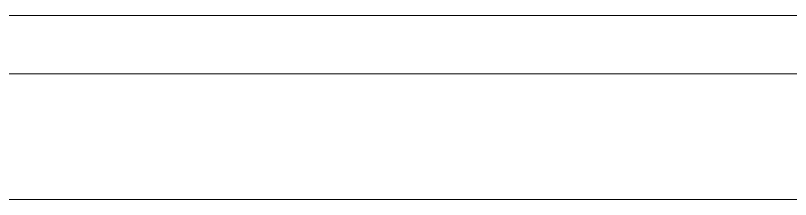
# Model space of a CAD drawing. Header units: inches. Extents: x -4450 to -273, y 9564 to 12971.
# Drawn here: x -3762.51 to -3722.7, y 12377.07 to 12386.54 of the extents above; entities that cross this region are included whole.
import ezdxf

# ---------------------------------------------------------------- set-up
doc = ezdxf.new("R2010")
doc.units = ezdxf.units.IN
doc.header["$MEASUREMENT"] = 0
for name, color, linetype, lineweight in [('0-1', 7, 'Continuous', 5), ('0-3', 7, 'Continuous', 9), ('C-PRKG-1', 7, 'Continuous', 9), ('C-TOPO', 7, 'Continuous', 9)]:
    doc.layers.add(name, color=color, linetype=linetype, lineweight=lineweight)

# ---------------------------------------------------------------- blocks, each defined once
blk = doc.blocks.new('Parking_Stall_Multiple2 - street parking-1355854-FLOOR PLAN - ROOF')
at = {"layer": 'C-PRKG-1'}
for p, q in [((0, 0), (0, -243)), ((3, -240), (3, -3))]:
    blk.add_line(p, q, dxfattribs=at)
blk = doc.blocks.new('CTR  - Topography_rvt-1-FLOOR PLAN - ROOF')
at = {"layer": 'C-TOPO'}
for p, q in [((-3754.414, 12377.068), (-3772.705, 12377.068)), ((-3772.705, 12377.068), (-3754.414, 12377.068)), ((-3382.219, 12377.068), (-3754.414, 12377.068)), ((-3754.414, 12377.068), (-3382.219, 12377.068))]:
    blk.add_line(p, q, dxfattribs=at)
at = {"layer": '0-3', "rotation": 89.99999999999908}
blk.add_blockref('Parking_Stall_Multiple2 - street parking-1355854-FLOOR PLAN - ROOF', (-3803.581, 12383.536), dxfattribs=at)

msp = doc.modelspace()

# ---------------------------------------------------------------- block references
at = {"layer": '0-1'}
msp.add_blockref('CTR  - Topography_rvt-1-FLOOR PLAN - ROOF', (0, 0), dxfattribs=at)

doc.saveas('drawing.dxf')
